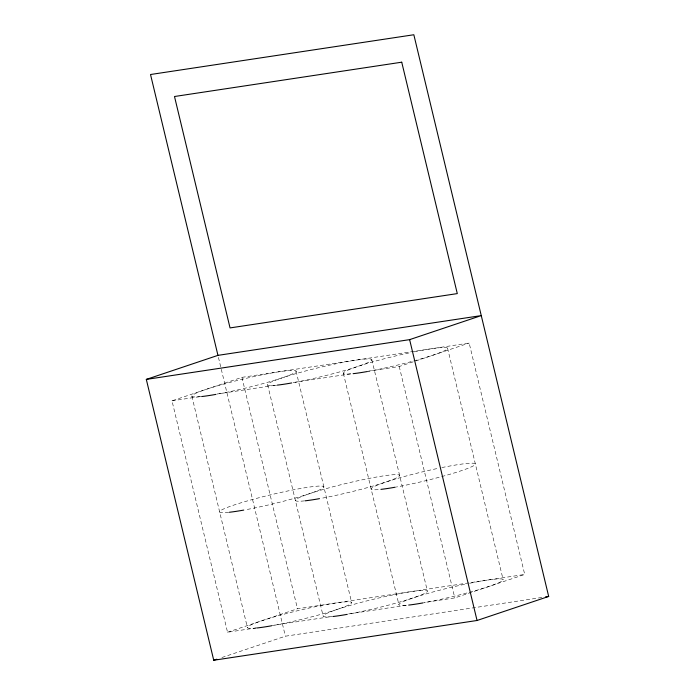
<?xml version="1.0" encoding="UTF-8"?>
<svg xmlns="http://www.w3.org/2000/svg" width="695" height="695" viewBox="0 0 695 695"><rect width="100%" height="100%" fill="white"/><g stroke="black" fill="none" stroke-linecap="round" stroke-linejoin="round"><path stroke-width="0.52" stroke-dasharray="3.48 2.61" d="M256.49 627.863L227.543 632.233L171.995 400.824L241.921 377.359L469.16 343.043L524.716 574.452L454.791 597.917L423.698 602.608M368.15 371.208L399.234 366.508L469.16 343.043M227.543 632.233L297.477 608.768L524.716 574.452M221.931 657.505L285.376 636.212L542.265 597.413M171.995 400.824L200.933 396.454M217.014 394.03L275.967 385.126M293.116 382.537L352.07 373.632M271.493 625.596L331.515 616.526M348.673 613.937L407.626 605.041M447.58 348.238L503.128 579.647M399.234 366.508L454.791 597.917M371.834 359.68L427.382 591.08M343.365 373.328L398.921 604.728M296.079 371.121L351.635 602.522M267.618 384.769L323.166 616.17M241.921 377.359L297.477 608.768M218.456 357.473L285.376 636.212M191.872 396.202L247.42 627.611M228.707 512.328A53.593 4.674 -13.5 0 1 260.46 497.359A53.593 4.674 -13.5 0 1 323.192 487.89A53.593 4.674 -13.5 0 1 244.805 509.895M304.453 500.886A53.593 4.674 -13.5 0 1 336.215 485.927A53.593 4.674 -13.5 0 1 398.939 476.449A53.593 4.674 -13.5 0 1 320.551 498.454M200.924 396.619A53.593 4.674 -13.5 0 1 232.686 381.659A53.593 4.674 -13.5 0 1 295.418 372.19A53.593 4.674 -13.5 0 1 217.031 394.187M276.671 385.186A53.593 4.674 -13.5 0 1 308.432 370.227A53.593 4.674 -13.5 0 1 371.165 360.748A53.593 4.674 -13.5 0 1 292.777 382.754M441.846 467.57A53.593 4.674 -13.5 0 1 470.089 467.44A53.593 4.674 -13.5 0 1 396.298 487.013M378.21 489.628A53.593 4.674 -13.5 0 1 382.328 483.251A53.593 4.674 -13.5 0 1 438.319 468.3M414.064 351.87A53.593 4.674 -13.5 0 1 442.315 351.731A53.593 4.674 -13.5 0 1 368.524 371.312M350.436 373.927A53.593 4.674 -13.5 0 1 354.554 367.551A53.593 4.674 -13.5 0 1 410.545 352.6M469.62 583.27A53.593 4.674 -13.5 0 1 497.872 583.14A53.593 4.674 -13.5 0 1 424.08 602.713M405.984 605.328A53.593 4.674 -13.5 0 1 410.111 598.951A53.593 4.674 -13.5 0 1 466.102 584M332.227 616.587A53.593 4.674 -13.5 0 1 363.989 601.627A53.593 4.674 -13.5 0 1 426.721 592.149A53.593 4.674 -13.5 0 1 348.334 614.154M256.481 628.028A53.593 4.674 -13.5 0 1 288.243 613.068A53.593 4.674 -13.5 0 1 350.975 603.59A53.593 4.674 -13.5 0 1 272.579 625.596"/><path stroke-width="1.04" d="M146.315 379.401L217.952 355.362L481.261 315.599L409.624 339.638L146.315 379.401L213.739 660.25L477.048 620.487L548.685 596.449L413.838 34.75L150.52 74.513L217.952 355.362M213.739 660.25L216.814 659.216M545.471 596.936L548.685 596.449M409.624 339.638L477.048 620.487M243.754 510.087A53.593 4.674 -13.5 0 1 229.419 512.25M215.971 394.378A53.593 4.674 -13.5 0 1 201.637 396.55M319.5 498.645A53.593 4.674 -13.5 0 1 305.166 500.808M291.718 382.945A53.593 4.674 -13.5 0 1 277.383 385.108M395.246 487.204A53.593 4.674 -13.5 0 1 380.912 489.367M367.464 371.504A53.593 4.674 -13.5 0 1 353.13 373.667M423.02 602.904A53.593 4.674 -13.5 0 1 408.686 605.076M347.274 614.345A53.593 4.674 -13.5 0 1 332.94 616.508M271.528 625.787A53.593 4.674 -13.5 0 1 257.193 627.95M401.736 62.194L174.497 96.509L230.045 327.918L457.293 293.603L401.736 62.194"/></g></svg>
